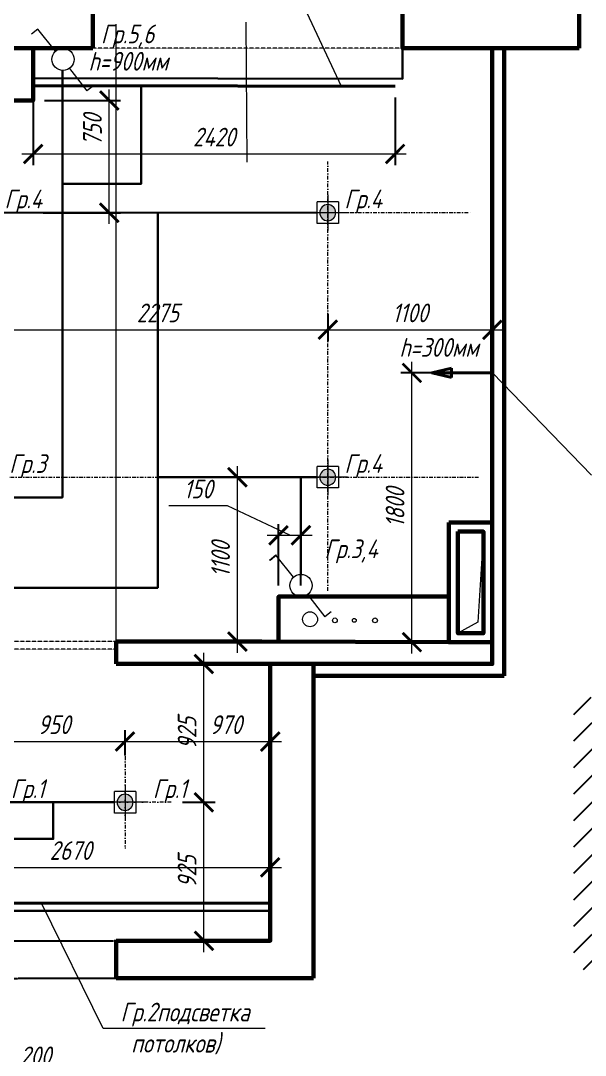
# Model space of a CAD drawing. Header units: millimetres. Extents: x 653176 to 972033, y 753746 to 925850.
# Drawn here: x 774010 to 777784, y 813254 to 820168 of the extents above; entities that cross this region are included whole.
import ezdxf

# ---------------------------------------------------------------- set-up
doc = ezdxf.new("R2010")
doc.units = ezdxf.units.MM
doc.header["$LTSCALE"] = 10
doc.linetypes.add('DASHDOTX2', pattern=[50.8, 25.4, -12.7, 0, -12.7])
doc.linetypes.add('HIDDEN', pattern=[0.375, 0.25, -0.125])
doc.layers.get('0').update_dxf_attribs({"color": 65, "lineweight": 25})
for name, color, linetype, lineweight in [('ALAN-Rev4', 6, 'Continuous', 13), ('POTOLOK', 110, 'Continuous', 40), ('wall', 95, 'Continuous', 60), ('МЕБ', 255, 'Continuous', 20), ('ОСИ', 75, 'DASHDOTX2', 0), ('проем', 252, 'Continuous', 13), ('размh150', 7, 'Continuous', 9), ('Текст', 132, 'Continuous', 25), ('ТЕКСТ1', 90, 'Continuous', 25), ('шахты', 22, 'Continuous', 18)]:
    doc.layers.add(name, color=color, linetype=linetype, lineweight=lineweight)
doc.layers.add('Mebel', color=7, linetype='Continuous')
doc.layers.add('Мебель', color=7, linetype='Continuous')
for name, color, linetype, lineweight, true_color in [('мебель_Pen_No__3', 7, 'Continuous', 18, 0xff6600), ('мебель_Pen_No__43', 7, 'Continuous', 40, 0xff6600), ('штрих_Pen_No__3', 7, 'Continuous', 18, 0xff6600)]:
    doc.layers.add(name, color=color, linetype=linetype, lineweight=lineweight, true_color=true_color)
doc.styles.add('ГОСТ тип А', font='gost_a.shx', dxfattribs={"oblique": 15, "height": 125})
doc.dimstyles.new('ГОСТ тип А', dxfattribs={"dimtxt": 125, "dimasz": 125, "dimexe": 75, "dimexo": 75, "dimgap": 50, "dimtad": 1, "dimdec": 0, "dimrnd": 5, "dimtxsty": 'ГОСТ тип А', "dimblk": 'ARCHTICK', "dimcen": 50, "dimdle": 75, "dimadec": 0, "dimazin": 0, "dimtfac": 1, "dimtdec": 0, "dimtmove": 1, "dimatfit": 2, "dimfxl": 1, "dimlwd": 9, "dimarcsym": 0})

# ---------------------------------------------------------------- blocks, each defined once
blk = doc.blocks.new('трубы')
at = {"layer": 'проем'}
for centre, radius in [((366230, 904100.9), 50), ((360852.3, 904012.3), 50), ((366396.3, 904093.9), 16), ((366526.1, 904093.9), 12.5), ((366664.3, 904093.9), 16)]:
    blk.add_circle(centre, radius, dxfattribs=at)
blk = doc.blocks.new('встроенный светильник')
at = {"layer": 'штрих_Pen_No__3', "linetype": 'Continuous', "lineweight": 0}
h = blk.add_hatch(color=7, dxfattribs=at)
edge = h.paths.add_edge_path()
edge.add_arc((680319.7, 788346), 53.6, 0, 180)
edge.add_arc((680319.7, 788346), 53.6, 180, 360)
at = {"layer": 'мебель_Pen_No__3', "color": 7, "linetype": 'Continuous'}
for p, q in [((680319.7, 788464.8), (680319.7, 788227.2)), ((680319.7, 788464.8), (680319.7, 788227.2)), ((680248.2, 788274.5), (680248.2, 788417.5)), ((680391.2, 788417.5), (680248.2, 788417.5)), ((680391.2, 788417.5), (680391.2, 788274.5)), ((680451.1, 788346), (680188.2, 788346)), ((680391.2, 788274.5), (680248.2, 788274.5))]:
    blk.add_line(p, q, dxfattribs=at)
at = {"layer": 'штрих_Pen_No__3', "color": 7, "linetype": 'Continuous', "flags": 128}
blk.add_lwpolyline([(680373.3, 788346, 1), (680266, 788346, 1)], format="xyb", close=True, dxfattribs=at)
blk = doc.blocks.new('_ARCHTICK')
at = {"color": 0, "linetype": 'ByBlock', "ltscale": 50, "const_width": 0.15}
blk.add_lwpolyline([(-0.5, -0.5), (0.5, 0.5)], dxfattribs=at)
blk = doc.blocks.new('*D795')
at = {"layer": 'Defpoints', "color": 0, "lineweight": 90, "transparency": 16777216}
for p in [(773789.8, 818284.5), (776062.7, 818284.5), (776062.7, 818103.1)]:
    blk.add_point(p, dxfattribs=at)
at = {"layer": 'размh150', "color": 0, "lineweight": -2, "transparency": 16777216}
for p, q in [((773789.8, 818209.5), (773789.8, 818028.1)), ((776062.7, 818209.5), (776062.7, 818028.1))]:
    blk.add_line(p, q, dxfattribs=at)
at = {"layer": 'размh150', "color": 0, "lineweight": 9, "transparency": 16777216}
blk.add_line((773714.8, 818103.1), (776137.7, 818103.1), dxfattribs=at)
at = {"layer": 'размh150', "color": 0, "lineweight": 9, "transparency": 16777216, "xscale": 125, "yscale": 125, "zscale": 125, "rotation": 180}
blk.add_blockref('_ARCHTICK', (773789.8, 818103.1), dxfattribs=at)
at = {"layer": 'размh150', "color": 0, "lineweight": 9, "transparency": 16777216, "xscale": 125, "yscale": 125, "zscale": 125}
blk.add_blockref('_ARCHTICK', (776062.7, 818103.1), dxfattribs=at)
at = {"layer": 'размh150', "color": 0, "transparency": 16777216, "insert": (774926.3, 818215.6), "char_height": 125, "attachment_point": 5, "style": 'ГОСТ тип А'}
blk.add_mtext('2275', dxfattribs=at)
blk = doc.blocks.new('*D796')
at = {"layer": 'Defpoints', "color": 0, "lineweight": 90, "transparency": 16777216}
for p in [(776062.7, 818234.5), (777162.7, 818103.1), (777162.7, 818010.8)]:
    blk.add_point(p, dxfattribs=at)
at = {"layer": 'размh150', "color": 0, "lineweight": -2, "transparency": 16777216}
for p, q in [((776062.7, 818159.5), (776062.7, 818028.1)), ((777162.7, 818085.8), (777162.7, 818178.1))]:
    blk.add_line(p, q, dxfattribs=at)
at = {"layer": 'размh150', "color": 0, "lineweight": 9, "transparency": 16777216}
blk.add_line((775987.7, 818103.1), (777237.7, 818103.1), dxfattribs=at)
at = {"layer": 'размh150', "color": 0, "lineweight": 9, "transparency": 16777216, "xscale": 125, "yscale": 125, "zscale": 125, "rotation": 180}
blk.add_blockref('_ARCHTICK', (776062.7, 818103.1), dxfattribs=at)
at = {"layer": 'размh150', "color": 0, "lineweight": 9, "transparency": 16777216, "xscale": 125, "yscale": 125, "zscale": 125}
blk.add_blockref('_ARCHTICK', (777162.7, 818103.1), dxfattribs=at)
at = {"layer": 'размh150', "color": 0, "transparency": 16777216, "insert": (776612.7, 818215.6), "char_height": 125, "attachment_point": 5, "style": 'ГОСТ тип А'}
blk.add_mtext('1100', dxfattribs=at)
blk = doc.blocks.new('*D809')
at = {"layer": 'Defpoints', "color": 0, "lineweight": 90, "transparency": 16777216}
for p in [(775304.9, 817117.2), (775458.7, 817117.2), (775304.9, 816019.1)]:
    blk.add_point(p, dxfattribs=at)
at = {"layer": 'размh150', "color": 0, "lineweight": 9, "transparency": 16777216}
blk.add_line((775458.7, 815944.1), (775458.7, 817192.2), dxfattribs=at)
at = {"layer": 'размh150', "color": 0, "lineweight": -2, "transparency": 16777216}
for p, q in [((775379.9, 817117.2), (775533.7, 817117.2)), ((775379.9, 816019.1), (775533.7, 816019.1))]:
    blk.add_line(p, q, dxfattribs=at)
at = {"layer": 'размh150', "color": 0, "lineweight": 9, "transparency": 16777216, "xscale": 125, "yscale": 125, "zscale": 125}
for p, rotation in [((775458.7, 817117.2), 90), ((775458.7, 816019.1), 270)]:
    blk.add_blockref('_ARCHTICK', p, dxfattribs=dict(at, rotation=rotation))
at = {"layer": 'размh150', "color": 0, "transparency": 16777216, "insert": (775346.2, 816568.2), "char_height": 125, "attachment_point": 5, "rotation": 90, "style": 'ГОСТ тип А'}
blk.add_mtext('1100', dxfattribs=at)
blk = doc.blocks.new('*D799')
at = {"layer": 'Defpoints', "color": 0, "lineweight": 90, "transparency": 16777216}
for p in [(774092.7, 819634.2), (774602.1, 819634.2), (774085.7, 818885.4)]:
    blk.add_point(p, dxfattribs=at)
at = {"layer": 'размh150', "color": 0, "lineweight": 9, "transparency": 16777216}
blk.add_line((774602.1, 818810.4), (774602.1, 819709.2), dxfattribs=at)
at = {"layer": 'размh150', "color": 0, "lineweight": -2, "transparency": 16777216}
for p, q in [((774167.7, 819634.2), (774677.1, 819634.2)), ((774160.7, 818885.4), (774677.1, 818885.4))]:
    blk.add_line(p, q, dxfattribs=at)
at = {"layer": 'размh150', "color": 0, "lineweight": 9, "transparency": 16777216, "xscale": 125, "yscale": 125, "zscale": 125}
for p, rotation in [((774602.1, 819634.2), 90), ((774602.1, 818885.4), 270)]:
    blk.add_blockref('_ARCHTICK', p, dxfattribs=dict(at, rotation=rotation))
at = {"layer": 'размh150', "color": 0, "transparency": 16777216, "insert": (774489.6, 819438.1), "char_height": 125, "attachment_point": 5, "rotation": 90, "style": 'ГОСТ тип А'}
blk.add_mtext('750', dxfattribs=at)
blk = doc.blocks.new('*D811')
at = {"layer": 'Defpoints', "color": 0, "lineweight": 90, "transparency": 16777216}
for p in [(773569.9, 814021.2), (773767.7, 814019.2), (773767.7, 813437.4)]:
    blk.add_point(p, dxfattribs=at)
at = {"layer": 'размh150', "color": 0, "lineweight": -2, "transparency": 16777216}
for p, q in [((773569.9, 813946.2), (773569.9, 813362.4)), ((773767.7, 813944.2), (773767.7, 813362.4))]:
    blk.add_line(p, q, dxfattribs=at)
at = {"layer": 'размh150', "color": 0, "lineweight": 9, "transparency": 16777216}
for p, q in [((773494.9, 813437.4), (773842.7, 813437.4)), ((773668.8, 813437.4), (773887.2, 813137.9)), ((773887.2, 813137.9), (774329.8, 813137.9))]:
    blk.add_line(p, q, dxfattribs=at)
at = {"layer": 'размh150', "color": 0, "lineweight": 9, "transparency": 16777216, "xscale": 125, "yscale": 125, "zscale": 125, "rotation": 180}
blk.add_blockref('_ARCHTICK', (773569.9, 813437.4), dxfattribs=at)
at = {"layer": 'размh150', "color": 0, "lineweight": 9, "transparency": 16777216, "xscale": 125, "yscale": 125, "zscale": 125}
blk.add_blockref('_ARCHTICK', (773767.7, 813437.4), dxfattribs=at)
at = {"layer": 'размh150', "color": 0, "transparency": 16777216, "insert": (774108.5, 813250.4), "char_height": 125, "attachment_point": 5, "style": 'ГОСТ тип А'}
blk.add_mtext('200', dxfattribs=at)
blk = doc.blocks.new('*D821')
at = {"layer": 'Defpoints', "color": 0, "lineweight": 90, "transparency": 16777216}
for p in [(774707.4, 815350.9), (773757.4, 815183), (774707.4, 815183)]:
    blk.add_point(p, dxfattribs=at)
at = {"layer": 'размh150', "color": 0, "lineweight": -2, "transparency": 16777216}
for p, q in [((773757.4, 815258), (773757.4, 815425.9)), ((774707.4, 815258), (774707.4, 815425.9))]:
    blk.add_line(p, q, dxfattribs=at)
at = {"layer": 'размh150', "color": 0, "lineweight": 9, "transparency": 16777216}
blk.add_line((773682.4, 815350.9), (774782.4, 815350.9), dxfattribs=at)
at = {"layer": 'размh150', "color": 0, "lineweight": 9, "transparency": 16777216, "xscale": 125, "yscale": 125, "zscale": 125, "rotation": 180}
blk.add_blockref('_ARCHTICK', (773757.4, 815350.9), dxfattribs=at)
at = {"layer": 'размh150', "color": 0, "lineweight": 9, "transparency": 16777216, "xscale": 125, "yscale": 125, "zscale": 125}
blk.add_blockref('_ARCHTICK', (774707.4, 815350.9), dxfattribs=at)
at = {"layer": 'размh150', "color": 0, "transparency": 16777216, "insert": (774232.4, 815463.4), "char_height": 125, "attachment_point": 5, "style": 'ГОСТ тип А'}
blk.add_mtext('950', dxfattribs=at)
blk = doc.blocks.new('*D804')
at = {"layer": 'Defpoints', "color": 0, "lineweight": 90, "transparency": 16777216}
for p in [(775677.7, 815350.9), (774707.4, 815183), (775677.7, 815183)]:
    blk.add_point(p, dxfattribs=at)
at = {"layer": 'размh150', "color": 0, "lineweight": -2, "transparency": 16777216}
for p, q in [((774707.4, 815258), (774707.4, 815425.9)), ((775677.7, 815258), (775677.7, 815425.9))]:
    blk.add_line(p, q, dxfattribs=at)
at = {"layer": 'размh150', "color": 0, "lineweight": 9, "transparency": 16777216}
blk.add_line((774632.4, 815350.9), (775752.7, 815350.9), dxfattribs=at)
at = {"layer": 'размh150', "color": 0, "lineweight": 9, "transparency": 16777216, "xscale": 125, "yscale": 125, "zscale": 125, "rotation": 180}
blk.add_blockref('_ARCHTICK', (774707.4, 815350.9), dxfattribs=at)
at = {"layer": 'размh150', "color": 0, "lineweight": 9, "transparency": 16777216, "xscale": 125, "yscale": 125, "zscale": 125}
blk.add_blockref('_ARCHTICK', (775677.7, 815350.9), dxfattribs=at)
at = {"layer": 'размh150', "color": 0, "transparency": 16777216, "insert": (775381.2, 815463.4), "char_height": 125, "attachment_point": 5, "style": 'ГОСТ тип А'}
blk.add_mtext('970', dxfattribs=at)
blk = doc.blocks.new('*D823')
at = {"layer": 'Defpoints', "color": 0, "lineweight": 90, "transparency": 16777216}
for p in [(775015.4, 814944.7), (775234.6, 814944.7), (775005.8, 814019.2)]:
    blk.add_point(p, dxfattribs=at)
at = {"layer": 'размh150', "color": 0, "lineweight": 9, "transparency": 16777216}
blk.add_line((775234.6, 813944.2), (775234.6, 815019.7), dxfattribs=at)
at = {"layer": 'размh150', "color": 0, "lineweight": -2, "transparency": 16777216}
for p, q in [((775090.4, 814944.7), (775309.6, 814944.7)), ((775080.8, 814019.2), (775309.6, 814019.2))]:
    blk.add_line(p, q, dxfattribs=at)
at = {"layer": 'размh150', "color": 0, "lineweight": 9, "transparency": 16777216, "xscale": 125, "yscale": 125, "zscale": 125}
for p, rotation in [((775234.6, 814944.7), 90), ((775234.6, 814019.2), 270)]:
    blk.add_blockref('_ARCHTICK', p, dxfattribs=dict(at, rotation=rotation))
at = {"layer": 'размh150', "color": 0, "transparency": 16777216, "insert": (775122.1, 814482), "char_height": 125, "attachment_point": 5, "rotation": 90, "style": 'ГОСТ тип А'}
blk.add_mtext('925', dxfattribs=at)
blk = doc.blocks.new('*D805')
at = {"layer": 'Defpoints', "color": 0, "lineweight": 90, "transparency": 16777216}
for p in [(775026, 815869.2), (775234.6, 815869.2), (775133.3, 814944.7)]:
    blk.add_point(p, dxfattribs=at)
at = {"layer": 'размh150', "color": 0, "lineweight": 9, "transparency": 16777216}
blk.add_line((775234.6, 814869.7), (775234.6, 815944.2), dxfattribs=at)
at = {"layer": 'размh150', "color": 0, "lineweight": -2, "transparency": 16777216}
for p, q in [((775101, 815869.2), (775309.6, 815869.2)), ((775208.3, 814944.7), (775309.6, 814944.7))]:
    blk.add_line(p, q, dxfattribs=at)
at = {"layer": 'размh150', "color": 0, "lineweight": 9, "transparency": 16777216, "xscale": 125, "yscale": 125, "zscale": 125}
for p, rotation in [((775234.6, 815869.2), 90), ((775234.6, 814944.7), 270)]:
    blk.add_blockref('_ARCHTICK', p, dxfattribs=dict(at, rotation=rotation))
at = {"layer": 'размh150', "color": 0, "transparency": 16777216, "insert": (775122.1, 815407), "char_height": 125, "attachment_point": 5, "rotation": 90, "style": 'ГОСТ тип А'}
blk.add_mtext('925', dxfattribs=at)
blk = doc.blocks.new('*D831')
at = {"layer": 'Defpoints', "color": 0, "lineweight": 90, "transparency": 16777216}
for p in [(775677.7, 814510.1), (773009.3, 814270.2), (775677.7, 814270.2)]:
    blk.add_point(p, dxfattribs=at)
at = {"layer": 'размh150', "color": 0, "lineweight": -2, "transparency": 16777216}
for p, q in [((773009.3, 814345.2), (773009.3, 814585.1)), ((775677.7, 814345.2), (775677.7, 814585.1))]:
    blk.add_line(p, q, dxfattribs=at)
at = {"layer": 'размh150', "color": 0, "lineweight": 9, "transparency": 16777216}
blk.add_line((772934.3, 814510.1), (775752.7, 814510.1), dxfattribs=at)
at = {"layer": 'размh150', "color": 0, "lineweight": 9, "transparency": 16777216, "xscale": 125, "yscale": 125, "zscale": 125, "rotation": 180}
blk.add_blockref('_ARCHTICK', (773009.3, 814510.1), dxfattribs=at)
at = {"layer": 'размh150', "color": 0, "lineweight": 9, "transparency": 16777216, "xscale": 125, "yscale": 125, "zscale": 125}
blk.add_blockref('_ARCHTICK', (775677.7, 814510.1), dxfattribs=at)
at = {"layer": 'размh150', "color": 0, "transparency": 16777216, "insert": (774343.5, 814622.6), "char_height": 125, "attachment_point": 5, "style": 'ГОСТ тип А'}
blk.add_mtext('2670', dxfattribs=at)
blk = doc.blocks.new('*D832')
at = {"layer": 'Defpoints', "color": 0, "lineweight": 90, "transparency": 16777216}
for p in [(774092.7, 819734.1), (776512.7, 819730.3), (776512.7, 819278)]:
    blk.add_point(p, dxfattribs=at)
at = {"layer": 'размh150', "color": 0, "lineweight": -2, "transparency": 16777216}
for p, q in [((774092.7, 819659.1), (774092.7, 819203)), ((776512.7, 819655.3), (776512.7, 819203))]:
    blk.add_line(p, q, dxfattribs=at)
at = {"layer": 'размh150', "color": 0, "lineweight": 9, "transparency": 16777216}
blk.add_line((774017.7, 819278), (776587.7, 819278), dxfattribs=at)
at = {"layer": 'размh150', "color": 0, "lineweight": 9, "transparency": 16777216, "xscale": 125, "yscale": 125, "zscale": 125, "rotation": 180}
blk.add_blockref('_ARCHTICK', (774092.7, 819278), dxfattribs=at)
at = {"layer": 'размh150', "color": 0, "lineweight": 9, "transparency": 16777216, "xscale": 125, "yscale": 125, "zscale": 125}
blk.add_blockref('_ARCHTICK', (776512.7, 819278), dxfattribs=at)
at = {"layer": 'размh150', "color": 0, "transparency": 16777216, "insert": (775302.7, 819390.5), "char_height": 125, "attachment_point": 5, "style": 'ГОСТ тип А'}
blk.add_mtext('2420', dxfattribs=at)
blk = doc.blocks.new('*D835')
at = {"layer": 'Defpoints', "color": 0, "lineweight": 90, "transparency": 16777216}
for p in [(775883.3, 816729.4), (775733.3, 816319.5), (775883.3, 816319.5)]:
    blk.add_point(p, dxfattribs=at)
at = {"layer": 'размh150', "color": 0, "lineweight": 9, "transparency": 16777216}
for p, q in [((775392, 816926), (775000.4, 816926)), ((775808.3, 816729.4), (775392, 816926)), ((775658.3, 816729.4), (775958.3, 816729.4))]:
    blk.add_line(p, q, dxfattribs=at)
at = {"layer": 'размh150', "color": 0, "lineweight": -2, "transparency": 16777216}
for p, q in [((775733.3, 816394.5), (775733.3, 816804.4)), ((775883.3, 816394.5), (775883.3, 816804.4))]:
    blk.add_line(p, q, dxfattribs=at)
at = {"layer": 'размh150', "color": 0, "lineweight": 9, "transparency": 16777216, "xscale": 125, "yscale": 125, "zscale": 125, "rotation": 180}
blk.add_blockref('_ARCHTICK', (775733.3, 816729.4), dxfattribs=at)
at = {"layer": 'размh150', "color": 0, "lineweight": 9, "transparency": 16777216, "xscale": 125, "yscale": 125, "zscale": 125}
blk.add_blockref('_ARCHTICK', (775883.3, 816729.4), dxfattribs=at)
at = {"layer": 'размh150', "color": 0, "transparency": 16777216, "insert": (775196.2, 817038.5), "char_height": 125, "attachment_point": 5, "style": 'ГОСТ тип А'}
blk.add_mtext('150', dxfattribs=at)
blk = doc.blocks.new('A$C7ACB7CC7')
at = {"layer": 'POTOLOK'}
h = blk.add_hatch(color=256, dxfattribs=at)
h.paths.add_polyline_path([(-40, 350), (0, 350), (0, 520)])
h.paths.add_polyline_path([(0, 520), (0, 350), (40, 350)])
for p, q in [((0, 520), (-40, 350)), ((0, 0), (0, 520)), ((0, 520), (40, 350)), ((-40, 350), (40, 350))]:
    blk.add_line(p, q, dxfattribs=at)
blk = doc.blocks.new('*D836')
at = {"layer": 'Defpoints', "color": 0, "lineweight": 90, "transparency": 16777216}
for p in [(776625.2, 817814.5), (776960.7, 817814.5), (776784.9, 816014.6)]:
    blk.add_point(p, dxfattribs=at)
at = {"layer": 'размh150', "color": 0, "lineweight": 9, "transparency": 16777216}
blk.add_line((776625.2, 815939.6), (776625.2, 817889.5), dxfattribs=at)
at = {"layer": 'размh150', "color": 0, "lineweight": -2, "transparency": 16777216}
for p, q in [((776885.7, 817814.5), (776550.2, 817814.5)), ((776709.9, 816014.6), (776550.2, 816014.6))]:
    blk.add_line(p, q, dxfattribs=at)
at = {"layer": 'размh150', "color": 0, "lineweight": 9, "transparency": 16777216, "xscale": 125, "yscale": 125, "zscale": 125}
for p, rotation in [((776625.2, 817814.5), 90), ((776625.2, 816014.6), 270)]:
    blk.add_blockref('_ARCHTICK', p, dxfattribs=dict(at, rotation=rotation))
at = {"layer": 'размh150', "color": 0, "transparency": 16777216, "insert": (776512.7, 816914.5), "char_height": 125, "attachment_point": 5, "rotation": 90, "style": 'ГОСТ тип А'}
blk.add_mtext('1800', dxfattribs=at)

msp = doc.modelspace()

# ---------------------------------------------------------------- hatches: boundary and pattern name
h = msp.add_hatch()
h.set_pattern_fill('ANSI31', color=256, scale=1000)
h.set_pattern_definition([(45, (671382.03, 810499.24), (-88.38835, 88.38835), [])])
h.paths.add_polyline_path([(780426.5, 815655.6), (777707.4, 815646.4), (777707.1, 815212.9), (777707.1, 813828.5), (778633.8, 813828.5), (778633.8, 815082.1), (780426.5, 815082.1)])

# ---------------------------------------------------------------- linework, layer by layer
at = {"layer": 'ALAN-Rev4', "linetype": 'Continuous'}
msp.add_lwpolyline([(775515.8, 820158.6), (775520.5, 819223.9)], dxfattribs=at)
at = {"layer": 'Mebel', "linetype": 'ByBlock'}
msp.add_line((777162.9, 817526.9), (777162.9, 816926.9), dxfattribs=at)
at = {"layer": 'wall'}
for p, q in [((777742.7, 822074.2), (777742.7, 819984.2)), ((774492.7, 820273.2), (774492.7, 819984.2)), ((777162.7, 819984.2), (777742.7, 819984.2)), ((777242.7, 815789.2), (777242.7, 819984.2)), ((774647.7, 816019.2), (775621.8, 816019.1)), ((774647.7, 816019.2), (774647.7, 815869.2)), ((775677.7, 815869.2), (774647.7, 815869.2)), ((775677.7, 815869.2), (777157.7, 815869.2)), ((775967.7, 815869.2), (775967.7, 813769.2)), ((775967.7, 815789.2), (777242.7, 815789.2)), ((774647.7, 813769.2), (774647.7, 814020.2)), ((775967.7, 813769.2), (774647.7, 813769.2))]:
    msp.add_line(p, q, dxfattribs=at)
for points in [[(776912.7, 821684.2), (777662.7, 821684.2), (777662.7, 820273.2), (776562.7, 820273.2), (776562.7, 819984.2), (777162.7, 819984.2), (777162.7, 815869.2), (777162.7, 815869.2), (777162.7, 815869.2), (777162.7, 815869.2), (777162.7, 815869.2)], [(774492.7, 819984.2), (773472.7, 819984.2), (773472.7, 821084.2), (772972.7, 821084.2)], [(775733.3, 816019.1), (775733.3, 816319.5), (776872.7, 816319.5)], [(775621.8, 816019.1), (776872.7, 816014.2)], [(775677.7, 815869.2), (775677.7, 814019.2), (775677.7, 814019.2)], [(775677.7, 814019.2), (774647.7, 814019.2)]]:
    msp.add_lwpolyline(points, dxfattribs=at)
for points in [[(773742.7, 819984.2), (774092.7, 819984.2), (774092.7, 819634.2), (773742.7, 819634.2)], [(776872.7, 816814.2), (777162.7, 816814.2), (777162.7, 816014.2), (776872.7, 816014.2)], [(776932.7, 816754.2), (777102.7, 816754.2), (777102.7, 816074.2), (776932.7, 816074.2)]]:
    msp.add_lwpolyline(points, close=True, dxfattribs=at)
at = {"layer": 'МЕБ'}
msp.add_line((774092.7, 819919.2), (774092.7, 819919.2), dxfattribs=at)
msp.add_lwpolyline([(777102.7, 816754.2), (777065.6, 816148.2), (776932.7, 816074.2)], dxfattribs=at)
at = {"layer": 'Мебель', "color": 7, "linetype": 'HIDDEN'}
for p, q in [((773767.7, 814019.2), (774647.7, 814020.2)), ((773767.7, 813768.2), (774647.7, 813769.2))]:
    msp.add_line(p, q, dxfattribs=at)
at = {"layer": 'мебель_Pen_No__3', "color": 7, "linetype": 'Continuous'}
for p, q in [((774123.7, 820111.8), (774081.5, 820077.4)), ((774243.2, 819965.4), (774123.7, 820111.8)), ((774336, 819849.3), (774452.4, 819700.4)), ((774495.3, 819733.9), (774452.4, 819700.4)), ((775714.3, 816596), (775672.1, 816561.6)), ((775719.3, 816596), (775677.1, 816561.6)), ((775833.8, 816449.6), (775714.3, 816596)), ((775833.8, 816449.6), (775714.3, 816596)), ((775926.6, 816333.4), (776043, 816184.5)), ((776085.9, 816218.1), (776043, 816184.5))]:
    msp.add_line(p, q, dxfattribs=at)
for centre in [(774292.7, 819909.8), (775883.3, 816393.9)]:
    msp.add_circle(centre, 74.4, dxfattribs=at)
at = {"layer": 'мебель_Pen_No__43', "color": 7, "linetype": 'HIDDEN'}
for points in [[(774092.7, 819734.1), (776512.7, 819730.3)], [(773009.3, 815969.2), (773009.3, 814270.2), (775677.7, 814270.2)]]:
    msp.add_lwpolyline(points, dxfattribs=at)
at = {"layer": 'ОСИ', "color": 49, "linetype": 'HIDDEN', "ltscale": 0.1, "true_color": 0x474747}
for points in [[(776562.7, 819984.2), (774492.7, 819984.2)], [(774647.7, 815969.2), (772807.6, 815969.2)], [(774647.7, 816019.2), (772807.7, 816019.7)]]:
    msp.add_lwpolyline(points, dxfattribs=at)
at = {"layer": 'ОСИ', "ltscale": 0.1}
for points in [[(777162.7, 816357.8), (777162.7, 819780.7)], [(776062.7, 816357.8), (776062.7, 819227.7)], [(770664.8, 818885.7), (777022.5, 818885.7)], [(771243.1, 817117.2), (777076.5, 817117.2)], [(774707.4, 815252.7), (774707.4, 814636.7)], [(774065.4, 814944.7), (773449.4, 814944.7)], [(775015.4, 814944.7), (774399.4, 814944.7)]]:
    msp.add_lwpolyline(points, dxfattribs=at)
at = {"layer": 'размh150'}
for points in [[(774647.7, 816019.2), (774647.7, 820145.8)], [(774092.7, 819984.2), (774492.7, 819984.2)], [(776872.7, 816319.5), (776872.7, 816814.2)]]:
    msp.add_lwpolyline(points, dxfattribs=at)
at = {"layer": 'размh150', "lineweight": 30}
for points in [[(774092.7, 819784.1), (776562.7, 819780.2), (776562.7, 819984.2)], [(774288.7, 818357.7), (774288.7, 819835.4)], [(772351.9, 816982.4), (772351.9, 816982.4), (774288.3, 816982.4), (774288.7, 818357.7), (774288.7, 818357.7), (774288.7, 819077.9), (774814.2, 819077.9), (774814.2, 819733)], [(774926.3, 818885.6), (774926.3, 817117.2), (775991.2, 817117.2), (774926.3, 817117.2), (774926.3, 816378.8), (772732.2, 816378.8)], [(773861.3, 818885.7), (775991.2, 818885.4)], [(775883.3, 816468.4), (775883.3, 817117.2)], [(772959.8, 816019.7), (772959.3, 814220.2), (775677.7, 814220.2)], [(773569.9, 814170.1), (773569.9, 814700.5), (774227.3, 814700.5), (774227.3, 814944.7), (774635.9, 814944.7), (773804.2, 814944.7)]]:
    msp.add_lwpolyline(points, dxfattribs=at)
at = {"layer": 'шахты'}
msp.add_line((777826.3, 817131.8), (777162.9, 817814.5), dxfattribs=at)
for points in [[(777273.2, 821237.8), (775448.6, 821237.8), (776152.2, 819730.9)], [(775644.7, 813433), (774561.9, 813433), (774149.3, 814270.2)]]:
    msp.add_lwpolyline(points, dxfattribs=at)

# ---------------------------------------------------------------- block references
at = {"layer": 'ALAN-Rev4'}
for p in [(95743, 30539.4), (95743, 28771.2), (94387.8, 26598.7)]:
    msp.add_blockref('встроенный светильник', p, dxfattribs=at)
at = {"layer": 'POTOLOK', "xscale": 0.7775999999999998, "yscale": 0.7775999999999998, "zscale": 0.7775999999999998, "rotation": 90}
msp.add_blockref('A$C7ACB7CC7', (777162.9, 817814.5), dxfattribs=at)
at = {"layer": 'МЕБ'}
msp.add_blockref('трубы', (409714, -87933.1), dxfattribs=at)

# ---------------------------------------------------------------- texts
at = {"layer": 'Текст', "color": 1, "char_height": 125, "attachment_point": 5, "style": 'ГОСТ тип А'}
for s, insert in [('{\\Fgost_a|c238; }Гр{\\Fgost_a|c238;.}5,6', (774692.3, 820062.8)), ('{\\Fgost_a|c238; }Гр{\\Fgost_a|c238;.}4', (773994.6, 818960)), ('{\\Fgost_a|c238; }Гр{\\Fgost_a|c238;.}4', (776267.2, 818960.3)), ('{\\fCourier New|b0|i0|c238|p49; }Гр.3', (773993.8, 817191.4)), ('{\\Fgost_a|c238; }Гр{\\Fgost_a|c238;.}4', (776267.5, 817191.8)), ('{\\Fgost_a|c238; }Гр{\\Fgost_a|c238;.}3,4', (776186.3, 816621.8)), ('{\\fCourier New|b0|i0|c238|p49; }Гр.1', (773993.8, 815018.9)), ('{\\fCourier New|b0|i0|c238|p49; }Гр.1', (774943.8, 815018.9)), ('{\\fCourier New|b0|i0|c238|p49; }Гр.2подсветка\\Pпотолков)', (775045.9, 813433))]:
    msp.add_mtext(s, dxfattribs=dict(at, insert=insert))
at = {"layer": 'ТЕКСТ1', "ltscale": 200, "char_height": 125, "attachment_point": 5, "style": 'ГОСТ тип А'}
for s, insert in [('h=900мм', (774729.1, 819897.3)), ('h=300мм', (776806.1, 817985.1))]:
    msp.add_mtext(s, dxfattribs=dict(at, insert=insert))

# ---------------------------------------------------------------- dimensions: what is measured, and where the dimension line sits
at = {"layer": 'размh150'}
for base, p1, p2, picture, middle in [((776512.7, 819278), (774092.7, 819734.1), (776512.7, 819730.3), '*D832', (775302.7, 819390.5)), ((776062.7, 818103.1), (773789.8, 818284.5), (776062.7, 818284.5), '*D795', (774926.3, 818215.6)), ((777162.7, 818103.1), (776062.7, 818234.5), (777162.7, 818010.8), '*D796', (776612.7, 818215.6)), ((774707.4, 815350.9), (773757.4, 815183), (774707.4, 815183), '*D821', (774232.4, 815463.4)), ((775677.7, 814510.1), (773009.3, 814270.2), (775677.7, 814270.2), '*D831', (774343.5, 814622.6))]:
    dim = msp.add_linear_dim(base=base, p1=p1, p2=p2, dimstyle='ГОСТ тип А', dxfattribs=at)
    dim.commit()
    dim.dimension.update_dxf_attribs({"geometry": picture, "text_midpoint": middle})
dim = msp.add_linear_dim(base=(774602.1, 819634.2), p1=(774085.7, 818885.4), p2=(774092.7, 819634.2), angle=90, dimstyle='ГОСТ тип А', dxfattribs=at)
dim.commit()
dim.dimension.update_dxf_attribs({"geometry": '*D799', "text_midpoint": (774602.1, 819438.1), "dimtype": 160})
for base, p1, p2, picture, middle in [((776625.2, 817814.5), (776784.9, 816014.6), (776960.7, 817814.5), '*D836', (776512.7, 816914.5)), ((775458.7, 817117.2), (775304.9, 816019.1), (775304.9, 817117.2), '*D809', (775346.2, 816568.2)), ((775234.6004792, 815869.222215), (775133.3159658, 814944.722215), (775025.9861358, 815869.222215), '*D805', (775122.1004792, 815406.972215)), ((775234.6004792, 814944.722215), (775005.7962484, 814019.222215), (775015.4041321, 814944.722215), '*D823', (775122.1004792, 814481.972215))]:
    dim = msp.add_linear_dim(base=base, p1=p1, p2=p2, angle=90, dimstyle='ГОСТ тип А', dxfattribs=at)
    dim.commit()
    dim.dimension.update_dxf_attribs({"geometry": picture, "text_midpoint": middle})
for base, p1, p2, picture, middle in [((775883.3, 816729.4), (775733.3, 816319.5), (775883.3, 816319.5), '*D835', (775342, 816926)), ((775677.7, 815350.9), (774707.4, 815183), (775677.7, 815183), '*D804', (775381.2, 815350.9))]:
    dim = msp.add_linear_dim(base=base, p1=p1, p2=p2, dimstyle='ГОСТ тип А', dxfattribs=at)
    dim.commit()
    dim.dimension.update_dxf_attribs({"geometry": picture, "text_midpoint": middle, "dimtype": 160})
dim = msp.add_linear_dim(base=(773767.7, 813437.4), p1=(773569.9, 814021.2), p2=(773767.7, 814019.2), dimstyle='ГОСТ тип А', override={"dimtmove": 1}, dxfattribs=at)
dim.commit()
dim.dimension.update_dxf_attribs({"geometry": '*D811', "text_midpoint": (773937.2, 813137.9), "dimtype": 160})

doc.saveas('drawing.dxf')
